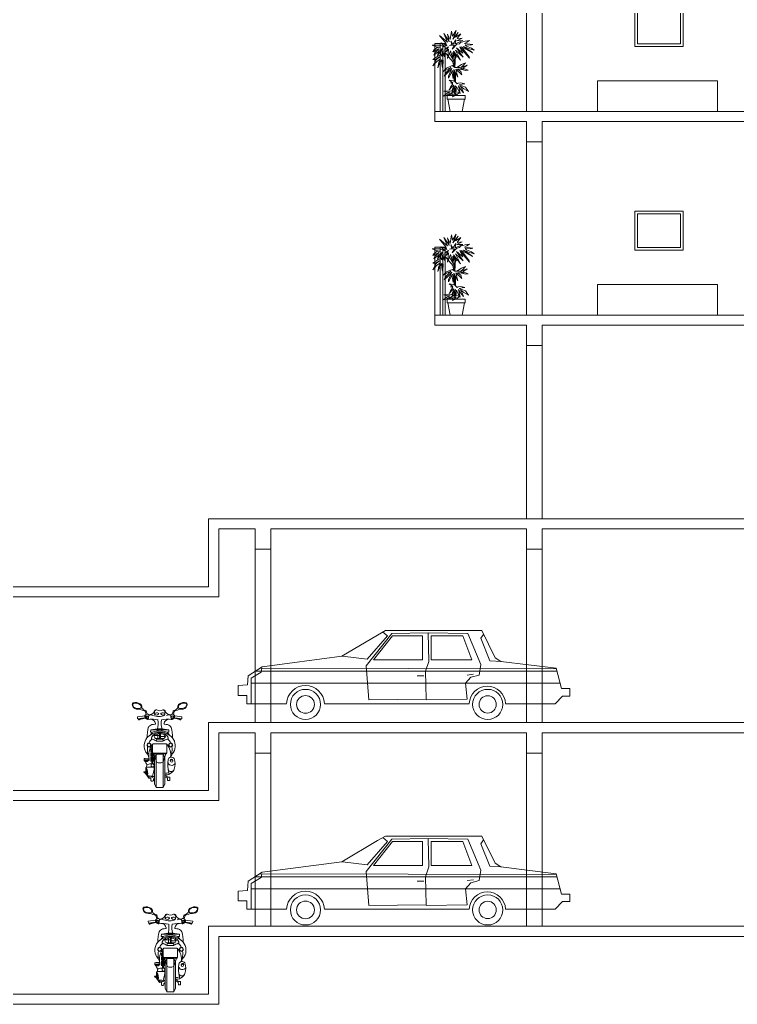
# Model space of a CAD drawing. Header units: inches. Extents: x 1090 to 1325, y 2 to 154.
# Drawn here: x 1282.81 to 1293.38, y 102.06 to 116.56 of the extents above; entities that cross this region are included whole.
import ezdxf

# ---------------------------------------------------------------- set-up
doc = ezdxf.new("R2010")
doc.units = ezdxf.units.IN
doc.header["$MEASUREMENT"] = 0
for name, color, linetype, lineweight in [('car', 253, 'Continuous', 9), ('elev 1', 252, 'Continuous', 9), ('FUR', 250, 'Continuous', 9), ('walls', 250, 'Continuous', 18)]:
    doc.layers.add(name, color=color, linetype=linetype, lineweight=lineweight)
doc.layers.add('TREE', color=104, linetype='Continuous', lineweight=5, transparency=0.2)

msp = doc.modelspace()

# ---------------------------------------------------------------- linework, layer by layer
at = {"layer": 'car'}
for p, q in [((1288.082, 107.5), (1287.554, 107.189)), ((1288.291, 107.522), (1287.911, 107.045)), ((1288.229, 107.489), (1287.927, 107.145)), ((1288.299, 107.489), (1288.02, 107.134)), ((1288.198, 107.566), (1288.082, 107.5)), ((1288.159, 107.544), (1288.229, 107.489)), ((1289.618, 107.566), (1288.198, 107.566)), ((1288.827, 107.533), (1288.291, 107.522)), ((1288.742, 107.489), (1288.299, 107.489)), ((1288.742, 107.134), (1288.742, 107.489)), ((1288.835, 107.112), (1288.827, 107.533)), ((1288.827, 107.533), (1289.409, 107.522)), ((1288.873, 107.489), (1288.873, 107.134)), ((1289.339, 107.489), (1288.873, 107.489)), ((1289.471, 107.134), (1289.339, 107.489)), ((1289.409, 107.522), (1289.603, 107.067)), ((1289.642, 107.511), (1289.603, 107.455)), ((1289.603, 107.455), (1289.735, 107.123)), ((1289.813, 107.167), (1289.618, 107.566)), ((1287.554, 107.189), (1286.382, 107.034)), ((1287.927, 107.145), (1287.562, 107.189)), ((1289.898, 107.112), (1289.813, 107.167)), ((1286.382, 107.034), (1286.173, 106.901)), ((1286.348, 107.012), (1290.716, 107.001)), ((1286.374, 107.012), (1286.367, 106.956)), ((1287.911, 107.045), (1287.95, 106.546)), ((1288.02, 107.134), (1288.742, 107.134)), ((1288.788, 106.967), (1288.835, 107.112)), ((1288.873, 107.134), (1289.471, 107.134)), ((1289.603, 107.067), (1289.58, 106.912)), ((1289.735, 107.123), (1289.906, 107.112)), ((1290.713, 107.012), (1289.898, 107.112)), ((1290.79, 106.712), (1290.713, 107.012)), ((1286.173, 106.901), (1286.165, 106.768)), ((1286.367, 106.956), (1286.219, 106.868)), ((1286.219, 106.868), (1286.219, 106.49)), ((1290.724, 106.967), (1286.277, 106.967)), ((1288.664, 106.901), (1288.765, 106.901)), ((1288.796, 106.557), (1288.788, 106.967)), ((1289.456, 106.879), (1289.378, 106.79)), ((1289.401, 106.912), (1289.494, 106.923)), ((1289.58, 106.912), (1289.456, 106.879)), ((1286.165, 106.768), (1286.025, 106.757)), ((1286.025, 106.757), (1286.025, 106.612)), ((1286.219, 106.79), (1290.773, 106.79)), ((1289.378, 106.79), (1289.401, 106.557)), ((1286.025, 106.612), (1286.157, 106.612)), ((1286.157, 106.612), (1286.157, 106.49)), ((1290.697, 106.49), (1290.806, 106.601)), ((1290.915, 106.712), (1290.79, 106.712)), ((1290.806, 106.601), (1290.915, 106.601)), ((1290.915, 106.601), (1290.915, 106.712)), ((1286.157, 106.49), (1286.739, 106.49)), ((1287.298, 106.49), (1289.432, 106.49)), ((1287.95, 106.546), (1288.796, 106.557)), ((1289.401, 106.557), (1288.796, 106.546)), ((1289.968, 106.49), (1290.697, 106.49)), ((1284.544, 106.298), (1284.651, 106.309)), ((1284.546, 106.269), (1284.544, 106.298)), ((1284.662, 106.275), (1284.662, 106.3)), ((1284.662, 106.3), (1284.674, 106.3)), ((1284.663, 106.276), (1284.663, 106.299)), ((1284.663, 106.299), (1284.673, 106.299)), ((1284.673, 106.299), (1284.673, 106.276)), ((1284.674, 106.3), (1284.674, 106.275)), ((1285.069, 106.3), (1285.069, 106.275)), ((1285.081, 106.3), (1285.069, 106.3)), ((1285.07, 106.299), (1285.07, 106.276)), ((1285.08, 106.299), (1285.07, 106.299)), ((1285.08, 106.276), (1285.08, 106.299)), ((1285.081, 106.275), (1285.081, 106.3)), ((1285.199, 106.298), (1285.092, 106.309)), ((1285.197, 106.269), (1285.199, 106.298)), ((1284.546, 106.269), (1284.655, 106.283)), ((1284.565, 106.263), (1284.607, 106.277)), ((1284.674, 106.275), (1284.662, 106.275)), ((1284.673, 106.276), (1284.663, 106.276)), ((1285.069, 106.275), (1285.081, 106.275)), ((1285.07, 106.276), (1285.08, 106.276)), ((1285.197, 106.269), (1285.087, 106.283)), ((1285.178, 106.263), (1285.136, 106.277)), ((1284.736, 106.07), (1284.739, 106.105)), ((1284.761, 106.07), (1284.736, 106.07)), ((1284.739, 106.105), (1285.003, 106.105)), ((1284.761, 106.072), (1284.871, 106.102)), ((1284.87, 106.019), (1284.794, 106.019)), ((1284.843, 106.047), (1284.843, 105.976)), ((1284.87, 105.976), (1284.87, 106.049)), ((1284.87, 106.049), (1284.87, 105.976)), ((1284.954, 106.005), (1284.87, 106.005)), ((1284.982, 106.072), (1284.871, 106.102)), ((1284.881, 106.049), (1284.881, 105.976)), ((1284.982, 106.07), (1285.006, 106.07)), ((1285.006, 106.07), (1285.004, 106.105)), ((1284.775, 105.897), (1284.966, 105.897)), ((1284.819, 105.976), (1284.87, 105.976)), ((1284.819, 105.976), (1284.924, 105.976)), ((1284.821, 105.94), (1284.822, 105.957)), ((1284.821, 105.94), (1284.922, 105.94)), ((1284.832, 105.967), (1284.913, 105.967)), ((1284.87, 105.976), (1284.924, 105.976)), ((1284.922, 105.94), (1284.921, 105.957)), ((1284.736, 105.819), (1284.766, 105.819)), ((1284.736, 105.808), (1284.767, 105.808)), ((1284.736, 105.8), (1284.767, 105.8)), ((1284.736, 105.784), (1284.767, 105.784)), ((1284.736, 105.768), (1284.768, 105.768)), ((1284.736, 105.754), (1284.77, 105.754)), ((1284.736, 105.741), (1284.786, 105.741)), ((1284.736, 105.728), (1284.787, 105.728)), ((1284.736, 105.709), (1284.787, 105.709)), ((1284.753, 105.603), (1284.753, 105.837)), ((1284.768, 105.768), (1284.771, 105.609)), ((1284.769, 105.76), (1284.974, 105.76)), ((1284.783, 105.749), (1284.823, 105.633)), ((1284.817, 105.748), (1284.799, 105.703)), ((1284.856, 105.748), (1284.817, 105.748)), ((1284.817, 105.651), (1284.817, 105.748)), ((1284.92, 105.748), (1284.856, 105.748)), ((1284.92, 105.633), (1284.96, 105.75)), ((1284.92, 105.748), (1284.92, 105.635)), ((1284.943, 105.7), (1284.92, 105.748)), ((1284.641, 105.668), (1284.643, 105.654)), ((1284.655, 105.685), (1284.712, 105.688)), ((1284.736, 105.701), (1284.787, 105.701)), ((1284.736, 105.69), (1284.787, 105.69)), ((1284.736, 105.679), (1284.787, 105.679)), ((1284.736, 105.669), (1284.787, 105.669)), ((1284.736, 105.663), (1284.787, 105.663)), ((1284.736, 105.653), (1284.787, 105.653)), ((1284.736, 105.642), (1284.787, 105.642)), ((1284.799, 105.703), (1284.795, 105.694)), ((1284.795, 105.694), (1284.795, 105.31)), ((1284.817, 105.257), (1284.817, 105.651)), ((1284.92, 105.635), (1284.92, 105.257)), ((1284.945, 105.694), (1284.943, 105.7)), ((1284.945, 105.31), (1284.945, 105.694)), ((1284.637, 105.484), (1284.665, 105.487)), ((1284.643, 105.471), (1284.637, 105.484)), ((1284.656, 105.473), (1284.643, 105.471)), ((1284.712, 105.393), (1284.656, 105.473)), ((1284.679, 105.555), (1284.788, 105.557)), ((1284.701, 105.429), (1284.718, 105.409)), ((1284.761, 105.404), (1284.791, 105.421)), ((1284.945, 105.437), (1284.991, 105.406)), ((1284.739, 105.395), (1284.712, 105.393)), ((1284.753, 105.414), (1284.718, 105.409)), ((1284.741, 105.359), (1284.739, 105.395)), ((1284.767, 105.35), (1284.751, 105.35)), ((1284.761, 105.404), (1284.753, 105.414)), ((1284.777, 105.372), (1284.777, 105.36)), ((1284.795, 105.393), (1284.78, 105.38)), ((1284.795, 105.31), (1284.817, 105.257)), ((1284.92, 105.257), (1284.945, 105.31)), ((1284.945, 105.414), (1284.986, 105.395)), ((1284.986, 105.395), (1284.988, 105.358)), ((1284.988, 105.358), (1285.018, 105.358)), ((1285.018, 105.406), (1284.991, 105.406)), ((1285.018, 105.358), (1285.018, 105.406)), ((1284.92, 105.257), (1284.817, 105.257)), ((1284.817, 105.257), (1284.817, 105.257)), ((1284.817, 105.257), (1284.817, 105.257)), ((1284.817, 105.257), (1284.817, 105.257)), ((1284.817, 105.257), (1284.817, 105.257)), ((1284.817, 105.257), (1284.817, 105.257)), ((1284.817, 105.257), (1284.817, 105.257)), ((1288.082, 104.473), (1287.554, 104.162)), ((1288.291, 104.495), (1287.911, 104.018)), ((1288.229, 104.462), (1287.927, 104.118)), ((1288.299, 104.462), (1288.02, 104.107)), ((1288.198, 104.539), (1288.082, 104.473)), ((1288.159, 104.517), (1288.229, 104.462)), ((1289.618, 104.539), (1288.198, 104.539)), ((1288.827, 104.506), (1288.291, 104.495)), ((1288.742, 104.462), (1288.299, 104.462)), ((1288.742, 104.107), (1288.742, 104.462)), ((1288.835, 104.085), (1288.827, 104.506)), ((1288.827, 104.506), (1289.409, 104.495)), ((1288.873, 104.462), (1288.873, 104.107)), ((1289.339, 104.462), (1288.873, 104.462)), ((1289.471, 104.107), (1289.339, 104.462)), ((1289.409, 104.495), (1289.603, 104.04)), ((1289.642, 104.484), (1289.603, 104.428)), ((1289.603, 104.428), (1289.735, 104.096)), ((1289.813, 104.14), (1289.618, 104.539)), ((1287.554, 104.162), (1286.382, 104.007)), ((1287.927, 104.118), (1287.562, 104.162)), ((1289.898, 104.085), (1289.813, 104.14)), ((1286.382, 104.007), (1286.173, 103.874)), ((1286.348, 103.985), (1290.716, 103.974)), ((1286.374, 103.985), (1286.367, 103.929)), ((1287.911, 104.018), (1287.95, 103.519)), ((1288.02, 104.107), (1288.742, 104.107)), ((1288.788, 103.94), (1288.835, 104.085)), ((1288.873, 104.107), (1289.471, 104.107)), ((1289.603, 104.04), (1289.58, 103.885)), ((1289.735, 104.096), (1289.906, 104.085)), ((1290.713, 103.985), (1289.898, 104.085)), ((1290.79, 103.685), (1290.713, 103.985)), ((1286.173, 103.874), (1286.165, 103.741)), ((1286.367, 103.929), (1286.219, 103.841)), ((1286.219, 103.841), (1286.219, 103.464)), ((1290.724, 103.94), (1286.277, 103.94)), ((1288.664, 103.874), (1288.765, 103.874)), ((1288.796, 103.53), (1288.788, 103.94)), ((1289.456, 103.852), (1289.378, 103.763)), ((1289.401, 103.885), (1289.494, 103.896)), ((1289.58, 103.885), (1289.456, 103.852)), ((1286.165, 103.741), (1286.025, 103.73)), ((1286.025, 103.73), (1286.025, 103.586)), ((1286.219, 103.763), (1290.773, 103.763)), ((1289.378, 103.763), (1289.401, 103.53)), ((1290.915, 103.685), (1290.79, 103.685)), ((1290.915, 103.575), (1290.915, 103.685)), ((1286.025, 103.586), (1286.157, 103.586)), ((1286.157, 103.586), (1286.157, 103.464)), ((1287.95, 103.519), (1288.796, 103.53)), ((1289.401, 103.53), (1288.796, 103.519)), ((1290.697, 103.464), (1290.806, 103.575)), ((1290.806, 103.575), (1290.915, 103.575)), ((1286.157, 103.464), (1286.739, 103.464)), ((1287.298, 103.464), (1289.432, 103.464)), ((1289.968, 103.464), (1290.697, 103.464)), ((1284.701, 103.289), (1284.809, 103.3)), ((1284.704, 103.26), (1284.701, 103.289)), ((1284.704, 103.26), (1284.813, 103.274)), ((1284.723, 103.254), (1284.765, 103.268)), ((1284.82, 103.266), (1284.82, 103.292)), ((1284.82, 103.292), (1284.832, 103.292)), ((1284.832, 103.266), (1284.82, 103.266)), ((1284.821, 103.267), (1284.821, 103.29)), ((1284.821, 103.29), (1284.831, 103.29)), ((1284.831, 103.267), (1284.821, 103.267)), ((1284.831, 103.29), (1284.831, 103.267)), ((1284.832, 103.292), (1284.832, 103.266)), ((1285.226, 103.292), (1285.226, 103.266)), ((1285.239, 103.292), (1285.226, 103.292)), ((1285.226, 103.266), (1285.239, 103.266)), ((1285.228, 103.29), (1285.228, 103.267)), ((1285.237, 103.29), (1285.228, 103.29)), ((1285.228, 103.267), (1285.237, 103.267)), ((1285.237, 103.267), (1285.237, 103.29)), ((1285.239, 103.266), (1285.239, 103.292)), ((1285.354, 103.26), (1285.245, 103.274)), ((1285.357, 103.289), (1285.249, 103.3)), ((1285.336, 103.254), (1285.294, 103.268)), ((1285.354, 103.26), (1285.357, 103.289)), ((1284.894, 103.062), (1284.897, 103.096)), ((1284.897, 103.096), (1285.161, 103.096)), ((1285.164, 103.062), (1285.162, 103.096)), ((1284.918, 103.062), (1284.894, 103.062)), ((1284.919, 103.063), (1285.029, 103.093)), ((1285.028, 103.01), (1284.952, 103.01)), ((1284.976, 102.967), (1285.028, 102.967)), ((1284.976, 102.967), (1285.082, 102.967)), ((1284.99, 102.958), (1285.071, 102.958)), ((1285.001, 103.038), (1285.001, 102.967)), ((1285.028, 102.967), (1285.028, 103.04)), ((1285.028, 103.04), (1285.028, 102.967)), ((1285.112, 102.996), (1285.028, 102.996)), ((1285.028, 102.967), (1285.082, 102.967)), ((1285.139, 103.063), (1285.029, 103.093)), ((1285.039, 103.04), (1285.039, 102.967)), ((1285.14, 103.062), (1285.164, 103.062)), ((1284.894, 102.81), (1284.924, 102.81)), ((1284.91, 102.594), (1284.91, 102.829)), ((1284.933, 102.888), (1285.124, 102.888)), ((1284.978, 102.931), (1284.98, 102.948)), ((1284.978, 102.931), (1285.08, 102.931)), ((1285.08, 102.931), (1285.079, 102.948)), ((1284.813, 102.677), (1284.87, 102.679)), ((1284.894, 102.799), (1284.924, 102.799)), ((1284.894, 102.791), (1284.925, 102.791)), ((1284.894, 102.775), (1284.925, 102.775)), ((1284.894, 102.759), (1284.926, 102.759)), ((1284.894, 102.746), (1284.928, 102.746)), ((1284.894, 102.732), (1284.943, 102.732)), ((1284.894, 102.719), (1284.945, 102.719)), ((1284.894, 102.7), (1284.945, 102.7)), ((1284.894, 102.692), (1284.945, 102.692)), ((1284.894, 102.681), (1284.945, 102.681)), ((1284.894, 102.671), (1284.945, 102.671)), ((1284.926, 102.759), (1284.929, 102.6)), ((1284.926, 102.751), (1285.132, 102.751)), ((1284.941, 102.74), (1284.981, 102.625)), ((1284.957, 102.694), (1284.953, 102.686)), ((1284.953, 102.686), (1284.953, 102.301)), ((1284.975, 102.739), (1284.957, 102.694)), ((1285.014, 102.739), (1284.975, 102.739)), ((1284.975, 102.642), (1284.975, 102.739)), ((1285.078, 102.739), (1285.014, 102.739)), ((1285.078, 102.625), (1285.118, 102.741)), ((1285.078, 102.739), (1285.078, 102.626)), ((1285.101, 102.691), (1285.078, 102.739)), ((1285.103, 102.686), (1285.101, 102.691)), ((1285.103, 102.301), (1285.103, 102.686)), ((1284.799, 102.659), (1284.801, 102.646)), ((1284.837, 102.546), (1284.946, 102.548)), ((1284.894, 102.66), (1284.945, 102.66)), ((1284.894, 102.654), (1284.945, 102.654)), ((1284.894, 102.644), (1284.945, 102.644)), ((1284.894, 102.633), (1284.945, 102.633)), ((1284.975, 102.248), (1284.975, 102.642)), ((1285.078, 102.626), (1285.078, 102.248)), ((1284.795, 102.475), (1284.823, 102.478)), ((1284.8, 102.462), (1284.795, 102.475)), ((1284.814, 102.464), (1284.8, 102.462)), ((1284.87, 102.384), (1284.814, 102.464)), ((1284.859, 102.42), (1284.876, 102.4)), ((1284.897, 102.387), (1284.87, 102.384)), ((1284.91, 102.405), (1284.876, 102.4)), ((1284.899, 102.35), (1284.897, 102.387)), ((1284.918, 102.395), (1284.91, 102.405)), ((1284.918, 102.395), (1284.949, 102.412)), ((1284.953, 102.385), (1284.938, 102.371)), ((1285.103, 102.428), (1285.149, 102.397)), ((1285.103, 102.405), (1285.143, 102.387)), ((1285.143, 102.387), (1285.146, 102.349)), ((1285.176, 102.397), (1285.149, 102.397)), ((1285.176, 102.349), (1285.176, 102.397)), ((1284.924, 102.341), (1284.909, 102.341)), ((1284.934, 102.363), (1284.934, 102.351)), ((1284.953, 102.301), (1284.975, 102.248)), ((1285.078, 102.248), (1284.975, 102.248)), ((1284.975, 102.248), (1284.975, 102.248)), ((1284.975, 102.248), (1284.975, 102.248)), ((1284.975, 102.248), (1284.975, 102.248)), ((1284.975, 102.248), (1284.975, 102.248)), ((1284.975, 102.248), (1284.975, 102.248)), ((1284.975, 102.248), (1284.975, 102.248)), ((1285.078, 102.248), (1285.103, 102.301)), ((1285.146, 102.349), (1285.176, 102.349))]:
    msp.add_line(p, q, dxfattribs=at)
for centre, radius in [((1287.019, 106.479), 0.222), ((1287.019, 106.479), 0.131), ((1289.704, 106.479), 0.222), ((1289.704, 106.479), 0.127), ((1284.689, 106.271), 0.00748), ((1285.054, 106.271), 0.00748), ((1284.712, 105.881), 0.0253), ((1285.031, 105.881), 0.0253), ((1285.047, 105.645), 0.0161), ((1287.019, 103.453), 0.222), ((1287.019, 103.453), 0.131), ((1289.704, 103.453), 0.222), ((1289.704, 103.453), 0.127), ((1284.847, 103.262), 0.00748), ((1285.212, 103.262), 0.00748), ((1284.87, 102.872), 0.0253), ((1285.189, 102.872), 0.0253), ((1285.205, 102.636), 0.0161)]:
    msp.add_circle(centre, radius, dxfattribs=at)
for centre, radius, start, end in [((1287.019, 106.477), 0.28, 2.7773, 177.2227), ((1289.7, 106.478), 0.268, 2.771, 177.229), ((1284.486, 106.483), 0.02, 107.5124, 186.4566), ((1284.583, 106.494), 0.117, 186.4566, 208.4831), ((1284.493, 106.476), 0.02, 103.1566, 185.2968), ((1284.535, 106.48), 0.0623, 185.2968, 216.6928), ((1284.514, 106.394), 0.113, 53.918, 107.5124), ((1284.498, 106.448), 0.02, 208.4831, 231.2819), ((1284.501, 106.455), 0.02, 216.6928, 234.5811), ((1284.556, 106.52), 0.113, 231.2819, 276.0507), ((1284.514, 106.386), 0.112, 47.926, 103.1566), ((1284.558, 106.535), 0.118, 234.5811, 280.2905), ((1284.576, 106.438), 0.02, 280.2905, 338.4812), ((1284.561, 106.445), 0.0453, 352.5901, 62.9945), ((1284.557, 106.445), 0.0402, 338.4812, 36.8699), ((1284.625, 106.437), 0.02, 172.5901, 217.9231), ((1285.118, 106.437), 0.02, 322.0769, 7.4099), ((1285.182, 106.445), 0.0453, 117.0055, 187.4099), ((1285.186, 106.445), 0.0402, 143.1301, 201.5188), ((1285.167, 106.438), 0.02, 201.5188, 259.7095), ((1285.229, 106.386), 0.112, 76.8434, 132.074), ((1285.228, 106.394), 0.113, 72.4876, 126.082), ((1285.185, 106.535), 0.118, 259.7095, 305.4189), ((1285.187, 106.52), 0.113, 263.9493, 308.7181), ((1285.241, 106.455), 0.02, 305.4189, 323.3072), ((1285.25, 106.476), 0.02, 354.7032, 76.8434), ((1285.208, 106.48), 0.0623, 323.3072, 354.7032), ((1285.245, 106.448), 0.02, 308.7181, 331.5169), ((1285.256, 106.483), 0.02, 353.5434, 72.4876), ((1285.16, 106.494), 0.117, 331.5169, 353.5434), ((1284.502, 106.076), 0.338, 63.3014, 78.7727), ((1284.69, 106.487), 0.102, 217.9231, 255.4898), ((1284.694, 106.301), 0.0424, 161.5651, 279.8583), ((1284.675, 106.286), 0.0245, 10.3449, 160.169), ((1284.686, 106.299), 0.0359, 48.9692, 154.2307), ((1284.647, 106.365), 0.015, 5.1767, 63.3014), ((1284.792, 106.378), 0.131, 185.1767, 201.1495), ((1284.66, 106.374), 0.015, 5.6133, 75.4898), ((1284.774, 106.385), 0.0987, 185.6133, 211.0521), ((1284.151, 106.363), 0.56, 349.0992, 356.228), ((1284.711, 106.42), 0.0936, 268.2789, 326.9656), ((1284.739, 106.24), 0.0834, 67.3448, 111.3344), ((1284.857, 106.523), 0.223, 247.4975, 294.2386), ((1284.821, 106.37), 0.031, 77.5612, 181.3837), ((1284.832, 106.363), 0.0374, 113.5454, 193.3245), ((1284.805, 106.337), 0.01, 130.7146, 242.0457), ((1284.828, 106.31), 0.046, 60.8727, 130.7146), ((1284.822, 106.37), 0.0471, 242.0457, 309.5416), ((1284.872, 106.453), 0.0688, 230.0039, 309.9961), ((1284.846, 106.342), 0.01, 309.5416, 60.8727), ((1284.897, 106.342), 0.01, 119.1273, 230.4584), ((1284.921, 106.37), 0.0471, 230.4584, 297.9543), ((1284.915, 106.31), 0.046, 49.2854, 119.1273), ((1284.922, 106.37), 0.031, 358.6163, 102.4388), ((1284.911, 106.363), 0.0374, 346.6755, 66.4546), ((1284.938, 106.337), 0.01, 297.9543, 49.2854), ((1285.032, 106.42), 0.0936, 213.0344, 271.7211), ((1285.004, 106.24), 0.0834, 68.6656, 112.6552), ((1285.057, 106.299), 0.0359, 25.7693, 131.0308), ((1285.592, 106.363), 0.56, 183.772, 190.9008), ((1285.049, 106.301), 0.0424, 260.1417, 18.4349), ((1285.068, 106.286), 0.0245, 19.831, 169.6551), ((1284.969, 106.385), 0.0987, 328.9479, 354.3867), ((1285.082, 106.374), 0.015, 104.5102, 174.3867), ((1284.951, 106.378), 0.131, 338.8505, 354.8233), ((1285.053, 106.487), 0.102, 284.5102, 322.0769), ((1285.096, 106.365), 0.015, 116.6986, 174.8233), ((1285.241, 106.076), 0.338, 101.2273, 116.6986), ((1284.566, 106.257), 0.00683, 101.3099, 348.6901), ((1282.33, 114.539), 8.582, 285.1532, 285.7382), ((1284.757, 105.805), 0.456, 78.7785, 97.058), ((1284.775, 106.103), 0.0802, 103.379, 153.356), ((1284.737, 106.188), 0.0724, 7.6769, 95.2415), ((1284.802, 105.968), 0.218, 90.7283, 101.9933), ((1284.799, 106.196), 0.01, 270.7283, 8.2947), ((1284.572, 106.201), 0.278, 342.7225, 10.6283), ((1285.171, 106.201), 0.278, 169.3717, 197.2784), ((1284.986, 105.805), 0.456, 82.942, 101.2215), ((1285.006, 106.188), 0.0724, 84.7585, 172.3231), ((1284.944, 106.196), 0.01, 171.7053, 269.2717), ((1284.941, 105.968), 0.218, 78.0067, 89.2717), ((1284.968, 106.103), 0.0802, 26.644, 76.621), ((1287.413, 114.539), 8.582, 254.2618, 254.8468), ((1285.176, 106.257), 0.00683, 191.3099, 78.6901), ((1284.89, 105.799), 0.279, 93.7491, 137.7047), ((1285.234, 106.001), 0.549, 165.3959, 181.1898), ((1284.611, 106.151), 0.17, 310.3564, 332.3094), ((1284.872, 105.48), 0.639, 78.1635, 102.0077), ((1284.854, 105.951), 0.112, 80.975, 159.7329), ((1284.798, 106.008), 0.01, 139.4661, 195.3035), ((1284.798, 106.008), 0.01, 139.4661, 195.3035), ((1284.829, 106.016), 0.0417, 195.3035, 256.0037), ((1284.829, 106.016), 0.0417, 195.3035, 256.0037), ((1284.866, 105.95), 0.0987, 86.5805, 139.4661), ((1284.866, 105.95), 0.0987, 87.3136, 139.4661), ((1284.866, 105.95), 0.0987, 86.5805, 87.3136), ((1284.853, 105.799), 0.279, 42.2953, 86.2509), ((1284.889, 105.951), 0.112, 20.2671, 99.025), ((1284.877, 105.95), 0.0987, 40.5339, 93.4195), ((1284.877, 105.95), 0.0987, 40.5339, 93.4195), ((1284.914, 106.016), 0.0417, 283.9963, 344.6965), ((1284.914, 106.016), 0.0417, 283.9963, 344.6965), ((1284.945, 106.008), 0.01, 344.6965, 40.5339), ((1284.945, 106.008), 0.01, 344.6965, 40.5339), ((1285.136, 106.152), 0.174, 207.2801, 228.9755), ((1284.509, 106.001), 0.549, 358.8102, 14.6041), ((1284.836, 105.869), 0.193, 142.3397, 209.4216), ((1284.713, 105.877), 0.0321, 14.5675, 174.8291), ((1284.713, 105.883), 0.0318, 185.5012, 359.013), ((1285.02, 105.816), 0.33, 172.5082, 191.5137), ((1284.828, 105.863), 0.127, 122.6503, 158.5948), ((1284.953, 105.735), 0.244, 139.4564, 194.6886), ((1284.735, 105.883), 0.01, 359.013, 14.5675), ((1284.763, 105.984), 0.015, 159.7329, 250.59), ((1284.628, 105.602), 0.39, 60.4873, 70.59), ((1285.936, 105.842), 1.17, 177.7686, 184.0868), ((1284.777, 105.887), 0.01, 90, 177.7686), ((1284.775, 105.887), 0.01, 90, 139.4564), ((1284.832, 105.957), 0.01, 90, 175.2364), ((1284.911, 105.957), 0.01, 4.7636, 90), ((1285.114, 105.602), 0.39, 109.41, 119.5127), ((1284.966, 105.887), 0.01, 2.2314, 90), ((1284.967, 105.887), 0.01, 40.5436, 90), ((1283.807, 105.842), 1.17, 355.9665, 2.2314), ((1284.79, 105.735), 0.244, 351.7892, 40.5436), ((1284.915, 105.863), 0.127, 21.4052, 57.3497), ((1284.98, 105.984), 0.015, 289.41, 20.2671), ((1285.03, 105.877), 0.0321, 5.1709, 165.4325), ((1285.008, 105.883), 0.01, 165.4325, 180.987), ((1285.03, 105.883), 0.0318, 180.987, 354.4988), ((1284.723, 105.816), 0.33, 348.4863, 7.4918), ((1284.907, 105.869), 0.193, 330.5784, 37.6603), ((1284.677, 105.779), 0.01, 209.4216, 222.2822), ((1284.538, 105.652), 0.178, 0.8005, 42.2822), ((1284.763, 105.839), 0.0107, 72.8117, 284.006), ((1284.779, 105.759), 0.01, 184.0868, 267.5099), ((1284.867, 107.784), 2.036, 267.5099, 272.6775), ((1284.961, 105.763), 0.0133, 274.0429, 343.8122), ((1285.205, 105.652), 0.178, 137.7178, 164.2854), ((1285.066, 105.779), 0.01, 317.7178, 330.5784), ((1284.655, 105.67), 0.015, 92.2906, 191.3099), ((1284.666, 105.792), 0.129, 259.1419, 292.207), ((1284.49, 105.53), 0.198, 15.5189, 38.9701), ((1284.663, 105.751), 0.102, 260.6734, 300.8157), ((1284.658, 105.729), 0.0936, 269.5389, 307.9109), ((1284.718, 105.564), 0.0394, 123.9063, 194.9816), ((1284.756, 105.437), 0.17, 91.1551, 110.4732), ((1284.661, 105.67), 0.0561, 345.1819, 4.1065), ((1284.795, 105.576), 0.0487, 153.2749, 190.3535), ((1284.766, 105.594), 0.0323, 234.1972, 311.6335), ((1284.743, 105.603), 0.01, 333.2749, 0), ((1284.431, 105.551), 0.357, 339.1585, 3.0086), ((1284.781, 105.609), 0.01, 181.1233, 230.2938), ((1284.756, 105.437), 0.17, 76.464, 84.767), ((1284.751, 105.572), 0.0372, 347.3342, 50.2938), ((1284.833, 105.637), 0.01, 199.2307, 249.5483), ((1284.871, 105.717), 0.0989, 244.7992, 295.6312), ((1284.91, 105.637), 0.01, 290.4517, 340.7693), ((1285.499, 105.602), 0.509, 173.0013, 194.0278), ((1285.046, 105.636), 0.0547, 176.4867, 339.922), ((1285.043, 105.65), 0.0515, 39.0275, 165.1067), ((1285.047, 105.654), 0.0196, 330.084, 219.4721), ((1284.898, 105.605), 0.201, 336.2349, 22.7791), ((1284.678, 105.54), 0.0136, 80.161, 215.8283), ((1284.807, 105.505), 0.143, 169.187, 209.4862), ((1284.542, 105.471), 0.141, 347.0227, 26.1412), ((1284.533, 105.471), 0.161, 345.4098, 29.8915), ((1284.691, 105.44), 0.01, 209.4862, 266.2906), ((1284.569, 103.557), 1.876, 83.0823, 86.2906), ((1284.969, 105.516), 0.0512, 241.8646, 313.0392), ((1284.974, 105.515), 0.0737, 247.3214, 309.5258), ((1285.038, 105.537), 0.0466, 206.1266, 326.9041), ((1285.018, 105.477), 0.0201, 188.7284, 271.6935), ((1284.985, 105.553), 0.101, 290.7401, 343.6389), ((1284.751, 105.36), 0.01, 183.5763, 270), ((1284.767, 105.36), 0.01, 270, 0), ((1284.787, 105.372), 0.01, 131.6335, 180), ((1287.019, 103.45), 0.28, 2.7773, 177.2227), ((1289.7, 103.451), 0.268, 2.771, 177.229), ((1284.644, 103.474), 0.02, 107.5124, 186.4566), ((1284.74, 103.485), 0.117, 186.4566, 208.4831), ((1284.651, 103.467), 0.02, 103.1566, 185.2968), ((1284.693, 103.471), 0.0623, 185.2968, 216.6928), ((1284.672, 103.385), 0.113, 53.918, 107.5124), ((1284.655, 103.439), 0.02, 208.4831, 231.2819), ((1284.659, 103.446), 0.02, 216.6928, 234.5811), ((1284.714, 103.512), 0.113, 231.2819, 276.0507), ((1284.672, 103.378), 0.112, 47.926, 103.1566), ((1284.716, 103.526), 0.118, 234.5811, 280.2905), ((1284.66, 103.068), 0.338, 63.3014, 78.7727), ((1284.734, 103.429), 0.02, 280.2905, 338.4812), ((1284.718, 103.436), 0.0453, 352.5901, 62.9945), ((1284.715, 103.437), 0.0402, 338.4812, 36.8699), ((1284.783, 103.428), 0.02, 172.5901, 217.9231), ((1284.847, 103.478), 0.102, 217.9231, 255.4898), ((1284.978, 103.361), 0.031, 77.5612, 181.3837), ((1284.99, 103.354), 0.0374, 113.5454, 193.3245), ((1285.03, 103.444), 0.0688, 230.0039, 309.9961), ((1285.08, 103.361), 0.031, 358.6163, 102.4388), ((1285.069, 103.354), 0.0374, 346.6755, 66.4546), ((1285.211, 103.478), 0.102, 284.5102, 322.0769), ((1285.399, 103.068), 0.338, 101.2273, 116.6986), ((1285.275, 103.428), 0.02, 322.0769, 7.4099), ((1285.34, 103.436), 0.0453, 117.0055, 187.4099), ((1285.344, 103.437), 0.0402, 143.1301, 201.5188), ((1285.325, 103.429), 0.02, 201.5188, 259.7095), ((1285.387, 103.378), 0.112, 76.8434, 132.074), ((1285.386, 103.385), 0.113, 72.4876, 126.082), ((1285.342, 103.526), 0.118, 259.7095, 305.4189), ((1285.345, 103.512), 0.113, 263.9493, 308.7181), ((1285.399, 103.446), 0.02, 305.4189, 323.3072), ((1285.408, 103.467), 0.02, 354.7032, 76.8434), ((1285.365, 103.471), 0.0623, 323.3072, 354.7032), ((1285.403, 103.439), 0.02, 308.7181, 331.5169), ((1285.414, 103.474), 0.02, 353.5434, 72.4876), ((1285.318, 103.485), 0.117, 331.5169, 353.5434), ((1284.724, 103.248), 0.00683, 101.3099, 348.6901), ((1282.488, 111.53), 8.582, 285.1532, 285.7382), ((1284.851, 103.292), 0.0424, 161.5651, 279.8583), ((1284.833, 103.277), 0.0245, 10.3449, 160.169), ((1284.844, 103.29), 0.0359, 48.9692, 154.2307), ((1284.805, 103.356), 0.015, 5.1767, 63.3014), ((1284.95, 103.369), 0.131, 185.1767, 201.1495), ((1284.818, 103.365), 0.015, 5.6133, 75.4898), ((1284.931, 103.376), 0.0987, 185.6133, 211.0521), ((1284.309, 103.355), 0.56, 349.0992, 356.228), ((1284.914, 102.796), 0.456, 78.7785, 97.058), ((1284.869, 103.411), 0.0936, 268.2789, 326.9656), ((1284.897, 103.231), 0.0834, 67.3448, 111.3344), ((1284.895, 103.179), 0.0724, 7.6769, 95.2415), ((1285.014, 103.514), 0.223, 247.4975, 294.2386), ((1284.963, 103.328), 0.01, 130.7146, 242.0457), ((1284.986, 103.301), 0.046, 60.8727, 130.7146), ((1284.98, 103.361), 0.0471, 242.0457, 309.5416), ((1284.73, 103.192), 0.278, 342.7225, 10.6283), ((1285.004, 103.333), 0.01, 309.5416, 60.8727), ((1285.055, 103.333), 0.01, 119.1273, 230.4584), ((1285.079, 103.361), 0.0471, 230.4584, 297.9543), ((1285.072, 103.301), 0.046, 49.2854, 119.1273), ((1285.329, 103.192), 0.278, 169.3717, 197.2784), ((1285.144, 102.796), 0.456, 82.942, 101.2215), ((1285.164, 103.179), 0.0724, 84.7585, 172.3231), ((1285.096, 103.328), 0.01, 297.9543, 49.2854), ((1285.19, 103.411), 0.0936, 213.0344, 271.7211), ((1285.162, 103.231), 0.0834, 68.6656, 112.6552), ((1285.215, 103.29), 0.0359, 25.7693, 131.0308), ((1285.75, 103.355), 0.56, 183.772, 190.9008), ((1285.207, 103.292), 0.0424, 260.1417, 18.4349), ((1285.226, 103.277), 0.0245, 19.831, 169.6551), ((1285.127, 103.376), 0.0987, 328.9479, 354.3867), ((1285.24, 103.365), 0.015, 104.5102, 174.3867), ((1285.109, 103.369), 0.131, 338.8505, 354.8233), ((1285.254, 103.356), 0.015, 116.6986, 174.8233), ((1287.571, 111.53), 8.582, 254.2618, 254.8468), ((1285.334, 103.248), 0.00683, 191.3099, 78.6901), ((1285.392, 102.992), 0.549, 165.3959, 181.1898), ((1284.933, 103.094), 0.0802, 103.379, 153.356), ((1285.03, 102.471), 0.639, 78.1635, 102.0077), ((1284.96, 102.959), 0.218, 90.7283, 101.9933), ((1284.957, 103.187), 0.01, 270.7283, 8.2947), ((1285.102, 103.187), 0.01, 171.7053, 269.2717), ((1285.099, 102.959), 0.218, 78.0067, 89.2717), ((1285.126, 103.094), 0.0802, 26.644, 76.621), ((1284.666, 102.992), 0.549, 358.8102, 14.6041), ((1284.994, 102.86), 0.193, 142.3397, 209.4216), ((1285.048, 102.79), 0.279, 93.7491, 137.7047), ((1284.986, 102.854), 0.127, 122.6503, 158.5948), ((1284.769, 103.142), 0.17, 310.3564, 332.3094), ((1284.921, 102.976), 0.015, 159.7329, 250.59), ((1285.012, 102.942), 0.112, 80.975, 159.7329), ((1284.786, 102.593), 0.39, 60.4873, 70.59), ((1284.956, 102.999), 0.01, 139.4661, 195.3035), ((1284.956, 102.999), 0.01, 139.4661, 195.3035), ((1284.987, 103.008), 0.0417, 195.3035, 256.0037), ((1284.987, 103.008), 0.0417, 195.3035, 256.0037), ((1285.023, 102.942), 0.0987, 86.5805, 139.4661), ((1285.023, 102.942), 0.0987, 87.3136, 139.4661), ((1284.99, 102.948), 0.01, 90, 175.2364), ((1285.023, 102.942), 0.0987, 86.5805, 87.3136), ((1285.011, 102.79), 0.279, 42.2953, 86.2509), ((1285.047, 102.942), 0.112, 20.2671, 99.025), ((1285.035, 102.942), 0.0987, 40.5339, 93.4195), ((1285.035, 102.942), 0.0987, 40.5339, 93.4195), ((1285.069, 102.948), 0.01, 4.7636, 90), ((1285.272, 102.593), 0.39, 109.41, 119.5127), ((1285.072, 103.008), 0.0417, 283.9963, 344.6965), ((1285.072, 103.008), 0.0417, 283.9963, 344.6965), ((1285.103, 102.999), 0.01, 344.6965, 40.5339), ((1285.103, 102.999), 0.01, 344.6965, 40.5339), ((1285.294, 103.143), 0.174, 207.2801, 228.9755), ((1285.073, 102.854), 0.127, 21.4052, 57.3497), ((1285.138, 102.976), 0.015, 289.41, 20.2671), ((1285.065, 102.86), 0.193, 330.5784, 37.6603), ((1284.871, 102.868), 0.0321, 14.5675, 174.8291), ((1284.871, 102.874), 0.0318, 185.5012, 359.013), ((1285.178, 102.807), 0.33, 172.5082, 191.5137), ((1285.111, 102.726), 0.244, 139.4564, 194.6886), ((1284.893, 102.874), 0.01, 359.013, 14.5675), ((1284.921, 102.83), 0.0107, 72.8117, 284.006), ((1286.093, 102.833), 1.17, 177.7686, 184.0868), ((1284.935, 102.878), 0.01, 90, 177.7686), ((1284.933, 102.878), 0.01, 90, 139.4564), ((1285.124, 102.878), 0.01, 2.2314, 90), ((1285.125, 102.878), 0.01, 40.5436, 90), ((1283.965, 102.833), 1.17, 355.9665, 2.2314), ((1284.947, 102.726), 0.244, 351.7892, 40.5436), ((1285.187, 102.868), 0.0321, 5.1709, 165.4325), ((1285.166, 102.874), 0.01, 165.4325, 180.987), ((1285.188, 102.874), 0.0318, 180.987, 354.4988), ((1284.881, 102.807), 0.33, 348.4863, 7.4918), ((1284.813, 102.662), 0.015, 92.2906, 191.3099), ((1284.824, 102.783), 0.129, 259.1419, 292.207), ((1284.835, 102.77), 0.01, 209.4216, 222.2822), ((1284.696, 102.644), 0.178, 0.8005, 42.2822), ((1284.819, 102.662), 0.0561, 345.1819, 4.1065), ((1284.937, 102.751), 0.01, 184.0868, 267.5099), ((1285.025, 104.775), 2.036, 267.5099, 272.6775), ((1285.119, 102.754), 0.0133, 274.0429, 343.8122), ((1285.201, 102.641), 0.0515, 39.0275, 165.1067), ((1285.205, 102.646), 0.0196, 330.084, 219.4721), ((1285.363, 102.644), 0.178, 137.7178, 164.2854), ((1285.224, 102.77), 0.01, 317.7178, 330.5784), ((1285.056, 102.596), 0.201, 336.2349, 22.7791), ((1284.648, 102.521), 0.198, 15.5189, 38.9701), ((1284.821, 102.743), 0.102, 260.6734, 300.8157), ((1284.816, 102.72), 0.0936, 269.5389, 307.9109), ((1284.836, 102.531), 0.0136, 80.161, 215.8283), ((1284.965, 102.496), 0.143, 169.187, 209.4862), ((1284.7, 102.462), 0.141, 347.0227, 26.1412), ((1284.691, 102.462), 0.161, 345.4098, 29.8915), ((1284.876, 102.555), 0.0394, 123.9063, 194.9816), ((1284.914, 102.428), 0.17, 91.1551, 110.4732), ((1284.953, 102.567), 0.0487, 153.2749, 190.3535), ((1284.924, 102.585), 0.0323, 234.1972, 311.6335), ((1284.9, 102.594), 0.01, 333.2749, 0), ((1284.588, 102.542), 0.357, 339.1585, 3.0086), ((1284.939, 102.6), 0.01, 181.1233, 230.2938), ((1284.914, 102.428), 0.17, 76.464, 84.767), ((1284.909, 102.564), 0.0372, 347.3342, 50.2938), ((1284.99, 102.628), 0.01, 199.2307, 249.5483), ((1285.029, 102.708), 0.0989, 244.7992, 295.6312), ((1285.068, 102.628), 0.01, 290.4517, 340.7693), ((1285.656, 102.593), 0.509, 173.0013, 194.0278), ((1285.204, 102.627), 0.0547, 176.4867, 339.922), ((1285.143, 102.544), 0.101, 290.7401, 343.6389), ((1284.849, 102.431), 0.01, 209.4862, 266.2906), ((1284.727, 100.549), 1.876, 83.0823, 86.2906), ((1284.944, 102.363), 0.01, 131.6335, 180), ((1285.127, 102.507), 0.0512, 241.8646, 313.0392), ((1285.132, 102.506), 0.0737, 247.3214, 309.5258), ((1285.196, 102.528), 0.0466, 206.1266, 326.9041), ((1285.176, 102.468), 0.0201, 188.7284, 271.6935), ((1284.909, 102.351), 0.01, 183.5763, 270), ((1284.924, 102.351), 0.01, 270, 0)]:
    msp.add_arc(centre, radius, start, end, dxfattribs=at)
at = {"layer": 'elev 1'}
for p, q in [((1289.002, 116.213), (1289.002, 115.213)), ((1289.042, 116.213), (1289.042, 115.213)), ((1289.002, 113.213), (1289.002, 112.213)), ((1289.042, 113.213), (1289.042, 112.213)), ((1290.277, 111.763), (1290.277, 109.213)), ((1290.507, 111.763), (1290.507, 109.213)), ((1286.277, 109.063), (1286.277, 106.213)), ((1286.507, 109.063), (1286.507, 106.213)), ((1290.277, 108.763), (1290.277, 106.213)), ((1290.507, 108.763), (1290.507, 106.213)), ((1286.277, 106.063), (1286.277, 103.213)), ((1286.507, 106.063), (1286.507, 103.213)), ((1290.277, 105.763), (1290.277, 103.213)), ((1290.507, 105.763), (1290.507, 103.213))]:
    msp.add_line(p, q, dxfattribs=at)
at = {"layer": 'FUR'}
for p, q in [((1291.324, 115.213), (1291.324, 115.663)), ((1291.324, 115.663), (1293.092, 115.663)), ((1293.092, 115.663), (1293.092, 115.213)), ((1291.324, 112.213), (1291.324, 112.663)), ((1291.324, 112.663), (1293.092, 112.663)), ((1293.092, 112.663), (1293.092, 112.213))]:
    msp.add_line(p, q, dxfattribs=at)
for points in [[(1292.584, 116.168), (1291.87, 116.168), (1291.87, 116.743), (1292.584, 116.743)], [(1292.544, 116.208), (1291.91, 116.208), (1291.91, 116.703), (1292.544, 116.703)], [(1292.584, 113.168), (1291.87, 113.168), (1291.87, 113.743), (1292.584, 113.743)], [(1292.544, 113.208), (1291.91, 113.208), (1291.91, 113.703), (1292.544, 113.703)]]:
    msp.add_lwpolyline(points, close=True, dxfattribs=at)
at = {"layer": 'TREE'}
for points in [[(1289.215, 116.19), (1289.141, 116.181), (1289.175, 116.195), (1289.163, 116.246), (1289.191, 116.197), (1289.232, 116.266), (1289.225, 116.205), (1289.338, 116.254), (1289.248, 116.251), (1289.328, 116.29), (1289.252, 116.284), (1289.309, 116.353), (1289.23, 116.306), (1289.268, 116.373), (1289.192, 116.277), (1289.225, 116.353), (1289.238, 116.404), (1289.183, 116.318), (1289.169, 116.396), (1289.15, 116.269), (1289.111, 116.349), (1289.138, 116.238), (1289.114, 116.273), (1289.058, 116.357), (1289.11, 116.234), (1288.993, 116.33), (1289.085, 116.218), (1289.101, 116.179), (1289.052, 116.213), (1289.011, 116.22), (1289.081, 116.152), (1289.002, 116.187), (1288.909, 116.19), (1288.885, 116.19), (1288.944, 116.164), (1288.998, 116.156), (1288.953, 116.147), (1288.912, 116.117), (1288.893, 116.089), (1288.945, 116.117), (1288.984, 116.135), (1288.923, 116.075), (1288.911, 116.042), (1288.974, 116.088), (1288.991, 116.108), (1288.973, 116.074), (1288.964, 116.036), (1289.034, 116.14), (1289.014, 116.077), (1289.024, 116.026), (1289.033, 116.052), (1289.037, 116.062), (1289.042, 116.133), (1289.051, 116.05), (1289.065, 116.017), (1289.073, 116.129), (1289.126, 116.165), (1289.086, 116.089), (1289.128, 116.127), (1289.112, 115.992), (1289.154, 116.103), (1289.192, 115.98), (1289.189, 116.081), (1289.245, 116.011), (1289.199, 116.098), (1289.301, 115.969), (1289.23, 116.115), (1289.34, 116.011), (1289.245, 116.15), (1289.339, 116.07), (1289.291, 116.162), (1289.328, 116.118), (1289.438, 115.994), (1289.43, 116.014), (1289.316, 116.163), (1289.481, 116.073), (1289.463, 116.09), (1289.412, 116.124), (1289.347, 116.167), (1289.438, 116.134), (1289.503, 116.113), (1289.463, 116.142), (1289.393, 116.175), (1289.373, 116.191), (1289.445, 116.187), (1289.483, 116.198), (1289.364, 116.212), (1289.396, 116.232), (1289.435, 116.257), (1289.37, 116.246), (1289.305, 116.226), (1289.288, 116.208), (1289.248, 116.2), (1289.181, 116.127)], [(1289.044, 116.005), (1289.033, 116.052), (1289.024, 116.026), (1289.019, 116.05), (1288.971, 116.026), (1288.895, 115.975), (1288.936, 115.979), (1288.996, 116.014), (1288.944, 115.973), (1288.893, 115.881), (1288.952, 115.946), (1289.008, 115.984), (1288.984, 115.934), (1288.968, 115.856), (1289, 115.926), (1289.027, 115.974), (1289.027, 115.911), (1289.04, 115.857), (1289.047, 115.931)], [(1289.399, 115.892), (1289.307, 115.861), (1289.336, 115.883), (1289.379, 115.926), (1289.318, 115.902), (1289.25, 115.857), (1289.29, 115.857), (1289.347, 115.833), (1289.297, 115.833), (1289.383, 115.813), (1289.418, 115.821), (1289.336, 115.851)], [(1289.33, 115.612), (1289.366, 115.62), (1289.309, 115.634), (1289.268, 115.628), (1289.252, 115.618), (1289.224, 115.649), (1289.196, 115.663), (1289.138, 115.672), (1289.189, 115.635), (1289.158, 115.631), (1289.189, 115.618), (1289.156, 115.571), (1289.136, 115.532), (1289.175, 115.574), (1289.206, 115.601), (1289.193, 115.565), (1289.177, 115.514), (1289.18, 115.512), (1289.219, 115.579), (1289.227, 115.59), (1289.226, 115.554), (1289.235, 115.492), (1289.245, 115.58), (1289.269, 115.528), (1289.3, 115.476), (1289.272, 115.587), (1289.304, 115.542), (1289.349, 115.488), (1289.327, 115.542), (1289.305, 115.584), (1289.352, 115.546), (1289.421, 115.505), (1289.375, 115.568), (1289.321, 115.588), (1289.283, 115.605)], [(1289.286, 115.493), (1289.236, 115.5), (1289.235, 115.492), (1289.234, 115.501), (1289.213, 115.485), (1289.172, 115.516), (1289.056, 115.51), (1289.108, 115.495), (1289.149, 115.495), (1289.103, 115.477), (1289.05, 115.439), (1289.098, 115.447), (1289.145, 115.476), (1289.139, 115.45), (1289.184, 115.496), (1289.182, 115.48), (1289.173, 115.45), (1289.218, 115.476), (1289.241, 115.475), (1289.185, 115.427), (1289.229, 115.446), (1289.258, 115.464)], [(1289.37, 115.446), (1289.229, 115.446), (1289.185, 115.427), (1289.208, 115.446), (1289.107, 115.446), (1289.107, 115.393), (1289.37, 115.393)], [(1289.362, 115.393), (1289.116, 115.393), (1289.15, 115.213), (1289.328, 115.213)], [(1289.215, 113.19), (1289.141, 113.181), (1289.175, 113.195), (1289.163, 113.246), (1289.191, 113.197), (1289.232, 113.266), (1289.225, 113.205), (1289.338, 113.254), (1289.248, 113.251), (1289.328, 113.29), (1289.252, 113.284), (1289.309, 113.353), (1289.23, 113.306), (1289.268, 113.373), (1289.192, 113.277), (1289.225, 113.353), (1289.238, 113.404), (1289.183, 113.318), (1289.169, 113.396), (1289.15, 113.269), (1289.111, 113.349), (1289.138, 113.238), (1289.114, 113.273), (1289.058, 113.357), (1289.11, 113.234), (1288.993, 113.33), (1289.085, 113.218), (1289.101, 113.179), (1289.052, 113.213), (1289.011, 113.22), (1289.081, 113.152), (1289.002, 113.187), (1288.909, 113.19), (1288.885, 113.19), (1288.944, 113.164), (1288.998, 113.156), (1288.953, 113.147), (1288.912, 113.117), (1288.893, 113.089), (1288.945, 113.117), (1288.984, 113.135), (1288.923, 113.075), (1288.911, 113.042), (1288.974, 113.088), (1288.991, 113.108), (1288.973, 113.074), (1288.964, 113.036), (1289.034, 113.14), (1289.014, 113.077), (1289.024, 113.026), (1289.033, 113.052), (1289.037, 113.062), (1289.042, 113.133), (1289.051, 113.05), (1289.065, 113.017), (1289.073, 113.129), (1289.126, 113.165), (1289.086, 113.089), (1289.128, 113.127), (1289.112, 112.992), (1289.154, 113.103), (1289.192, 112.98), (1289.189, 113.081), (1289.245, 113.011), (1289.199, 113.098), (1289.301, 112.969), (1289.23, 113.115), (1289.34, 113.011), (1289.245, 113.15), (1289.339, 113.07), (1289.291, 113.162), (1289.328, 113.118), (1289.438, 112.994), (1289.43, 113.014), (1289.316, 113.163), (1289.481, 113.073), (1289.463, 113.09), (1289.412, 113.124), (1289.347, 113.167), (1289.438, 113.134), (1289.503, 113.113), (1289.463, 113.142), (1289.393, 113.175), (1289.373, 113.191), (1289.445, 113.187), (1289.483, 113.198), (1289.364, 113.212), (1289.396, 113.232), (1289.435, 113.257), (1289.37, 113.246), (1289.305, 113.226), (1289.288, 113.208), (1289.248, 113.2), (1289.181, 113.127)], [(1289.044, 113.005), (1289.033, 113.052), (1289.024, 113.026), (1289.019, 113.05), (1288.971, 113.026), (1288.895, 112.975), (1288.936, 112.979), (1288.996, 113.014), (1288.944, 112.973), (1288.893, 112.881), (1288.952, 112.946), (1289.008, 112.984), (1288.984, 112.934), (1288.968, 112.856), (1289, 112.926), (1289.027, 112.974), (1289.027, 112.911), (1289.04, 112.857), (1289.047, 112.931)], [(1289.399, 112.892), (1289.307, 112.861), (1289.336, 112.883), (1289.379, 112.926), (1289.318, 112.902), (1289.25, 112.857), (1289.29, 112.857), (1289.347, 112.833), (1289.297, 112.833), (1289.383, 112.813), (1289.418, 112.821), (1289.336, 112.851)], [(1289.33, 112.612), (1289.366, 112.62), (1289.309, 112.634), (1289.268, 112.628), (1289.252, 112.618), (1289.224, 112.649), (1289.196, 112.663), (1289.138, 112.672), (1289.189, 112.635), (1289.158, 112.631), (1289.189, 112.618), (1289.156, 112.571), (1289.136, 112.532), (1289.175, 112.574), (1289.206, 112.601), (1289.193, 112.565), (1289.177, 112.514), (1289.18, 112.512), (1289.219, 112.579), (1289.227, 112.59), (1289.226, 112.554), (1289.235, 112.492), (1289.245, 112.58), (1289.269, 112.528), (1289.3, 112.476), (1289.272, 112.587), (1289.304, 112.542), (1289.349, 112.488), (1289.327, 112.542), (1289.305, 112.584), (1289.352, 112.546), (1289.421, 112.505), (1289.375, 112.568), (1289.321, 112.588), (1289.283, 112.605)], [(1289.286, 112.493), (1289.236, 112.5), (1289.235, 112.492), (1289.234, 112.501), (1289.213, 112.485), (1289.172, 112.516), (1289.056, 112.51), (1289.108, 112.495), (1289.149, 112.495), (1289.103, 112.477), (1289.05, 112.439), (1289.098, 112.447), (1289.145, 112.476), (1289.139, 112.45), (1289.184, 112.496), (1289.182, 112.48), (1289.173, 112.45), (1289.218, 112.476), (1289.241, 112.475), (1289.185, 112.427), (1289.229, 112.446), (1289.258, 112.464)], [(1289.37, 112.446), (1289.229, 112.446), (1289.185, 112.427), (1289.208, 112.446), (1289.107, 112.446), (1289.107, 112.393), (1289.37, 112.393)], [(1289.362, 112.393), (1289.116, 112.393), (1289.15, 112.213), (1289.328, 112.213)]]:
    msp.add_lwpolyline(points, close=True, dxfattribs=at)
for points in [[(1288.971, 116.026), (1288.895, 115.975), (1288.936, 115.979), (1288.996, 116.014), (1288.944, 115.973), (1288.893, 115.881), (1288.952, 115.946), (1289.008, 115.984), (1288.984, 115.934), (1288.968, 115.856), (1289, 115.926), (1289.027, 115.974), (1289.027, 115.911), (1289.04, 115.857), (1289.047, 115.931), (1289.044, 116.005)], [(1289.069, 116.087), (1289.117, 116.029)], [(1289.096, 116.145), (1289.106, 116.127)], [(1289.113, 116.114), (1289.124, 116.094)], [(1289.123, 116.021), (1289.169, 115.965), (1289.192, 115.942), (1289.204, 115.868)], [(1289.14, 116.067), (1289.21, 115.943)], [(1289.206, 116.06), (1289.213, 115.861)], [(1289.212, 116.052), (1289.214, 115.86)], [(1289.229, 116.031), (1289.224, 115.942), (1289.222, 115.857)], [(1289.218, 115.857), (1289.181, 115.886), (1289.095, 115.848), (1289.049, 115.799), (1289.159, 115.861), (1289.095, 115.792), (1289.062, 115.732), (1289.115, 115.783), (1289.175, 115.843), (1289.128, 115.73), (1289.128, 115.703), (1289.187, 115.817), (1289.182, 115.776), (1289.194, 115.698), (1289.207, 115.83), (1289.264, 115.717), (1289.235, 115.833), (1289.324, 115.752), (1289.306, 115.802), (1289.261, 115.834), (1289.347, 115.833), (1289.29, 115.857), (1289.218, 115.857)], [(1289.214, 115.816), (1289.21, 115.656)], [(1289.22, 115.805), (1289.22, 115.651)], [(1289.229, 115.786), (1289.227, 115.646)], [(1289.22, 115.58), (1289.221, 115.491)], [(1289.225, 115.587), (1289.223, 115.493)], [(1289.208, 115.559), (1289.206, 115.491)], [(1289.096, 113.145), (1289.106, 113.127)], [(1289.113, 113.114), (1289.124, 113.094)], [(1288.971, 113.026), (1288.895, 112.975), (1288.936, 112.979), (1288.996, 113.014), (1288.944, 112.973), (1288.893, 112.881), (1288.952, 112.946), (1289.008, 112.984), (1288.984, 112.934), (1288.968, 112.856), (1289, 112.926), (1289.027, 112.974), (1289.027, 112.911), (1289.04, 112.857), (1289.047, 112.931), (1289.044, 113.005)], [(1289.069, 113.087), (1289.117, 113.029)], [(1289.123, 113.021), (1289.169, 112.965), (1289.192, 112.942), (1289.204, 112.868)], [(1289.14, 113.067), (1289.21, 112.943)], [(1289.206, 113.06), (1289.213, 112.861)], [(1289.212, 113.052), (1289.214, 112.86)], [(1289.229, 113.031), (1289.224, 112.942), (1289.222, 112.857)], [(1289.218, 112.857), (1289.181, 112.886), (1289.095, 112.848), (1289.049, 112.799), (1289.159, 112.861), (1289.095, 112.792), (1289.062, 112.732), (1289.115, 112.783), (1289.175, 112.843), (1289.128, 112.73), (1289.128, 112.703), (1289.187, 112.817), (1289.182, 112.776), (1289.194, 112.698), (1289.207, 112.83), (1289.264, 112.717), (1289.235, 112.833), (1289.324, 112.752), (1289.306, 112.802), (1289.261, 112.834), (1289.347, 112.833), (1289.29, 112.857), (1289.218, 112.857)], [(1289.214, 112.816), (1289.21, 112.656)], [(1289.22, 112.805), (1289.22, 112.651)], [(1289.229, 112.786), (1289.227, 112.646)], [(1289.208, 112.559), (1289.206, 112.491)], [(1289.22, 112.58), (1289.221, 112.491)], [(1289.225, 112.587), (1289.223, 112.493)]]:
    msp.add_lwpolyline(points, dxfattribs=at)
at = {"layer": 'walls'}
for p, q in [((1290.277, 115.213), (1290.277, 118.063)), ((1290.507, 115.213), (1290.507, 118.063)), ((1288.927, 115.213), (1288.927, 116.213)), ((1288.927, 116.213), (1289.077, 116.213)), ((1289.077, 116.213), (1289.077, 115.213)), ((1288.927, 115.213), (1295.721, 115.213)), ((1288.927, 115.063), (1288.927, 115.213)), ((1288.927, 115.063), (1290.277, 115.063)), ((1290.277, 112.213), (1290.277, 115.063)), ((1290.507, 115.063), (1295.571, 115.063)), ((1290.507, 112.213), (1290.507, 115.063)), ((1290.277, 114.763), (1290.507, 114.763)), ((1288.927, 112.063), (1288.927, 113.213)), ((1288.927, 113.213), (1289.077, 113.213)), ((1289.077, 113.213), (1289.077, 112.213)), ((1288.927, 112.213), (1295.721, 112.213)), ((1295.721, 112.213), (1290.277, 112.213)), ((1288.927, 112.063), (1290.277, 112.063)), ((1290.277, 112.063), (1290.277, 111.763)), ((1290.277, 111.763), (1290.277, 112.063)), ((1290.507, 112.063), (1290.507, 111.763)), ((1290.507, 112.063), (1295.571, 112.063)), ((1290.507, 111.763), (1290.277, 111.763)), ((1295.571, 109.213), (1285.591, 109.213)), ((1285.591, 109.213), (1285.591, 108.213)), ((1286.277, 109.063), (1285.741, 109.063)), ((1285.741, 109.063), (1285.741, 108.063)), ((1286.277, 109.063), (1286.277, 108.763)), ((1290.277, 109.063), (1286.507, 109.063)), ((1286.507, 108.763), (1286.507, 109.063)), ((1290.277, 109.063), (1290.277, 108.763)), ((1290.277, 108.763), (1290.277, 109.063)), ((1290.277, 109.063), (1290.277, 108.763)), ((1290.277, 108.763), (1290.277, 109.063)), ((1290.507, 109.063), (1290.507, 108.763)), ((1295.571, 109.063), (1290.507, 109.063)), ((1286.277, 108.763), (1286.507, 108.763)), ((1290.277, 108.763), (1290.507, 108.763)), ((1285.591, 108.213), (1254.982, 108.213)), ((1285.741, 108.063), (1281.521, 108.063)), ((1295.571, 106.213), (1285.591, 106.213)), ((1285.591, 106.213), (1285.591, 105.213)), ((1286.277, 106.063), (1285.741, 106.063)), ((1285.741, 106.063), (1285.741, 105.063)), ((1286.277, 106.063), (1286.277, 105.763)), ((1290.277, 106.063), (1286.507, 106.063)), ((1286.507, 105.763), (1286.507, 106.063)), ((1290.277, 106.063), (1290.277, 105.763)), ((1290.277, 105.763), (1290.277, 106.063)), ((1290.507, 106.063), (1290.507, 105.763)), ((1295.571, 106.063), (1290.507, 106.063)), ((1286.277, 105.763), (1286.507, 105.763)), ((1290.277, 105.763), (1290.507, 105.763)), ((1229.591, 105.213), (1285.591, 105.213)), ((1281.521, 105.063), (1285.741, 105.063)), ((1295.571, 103.213), (1285.591, 103.213)), ((1285.591, 103.213), (1285.591, 102.213)), ((1295.571, 103.063), (1285.741, 103.063)), ((1285.741, 103.063), (1285.741, 102.063)), ((1229.591, 102.213), (1285.591, 102.213)), ((1229.591, 102.063), (1285.741, 102.063))]:
    msp.add_line(p, q, dxfattribs=at)

doc.saveas('drawing.dxf')
